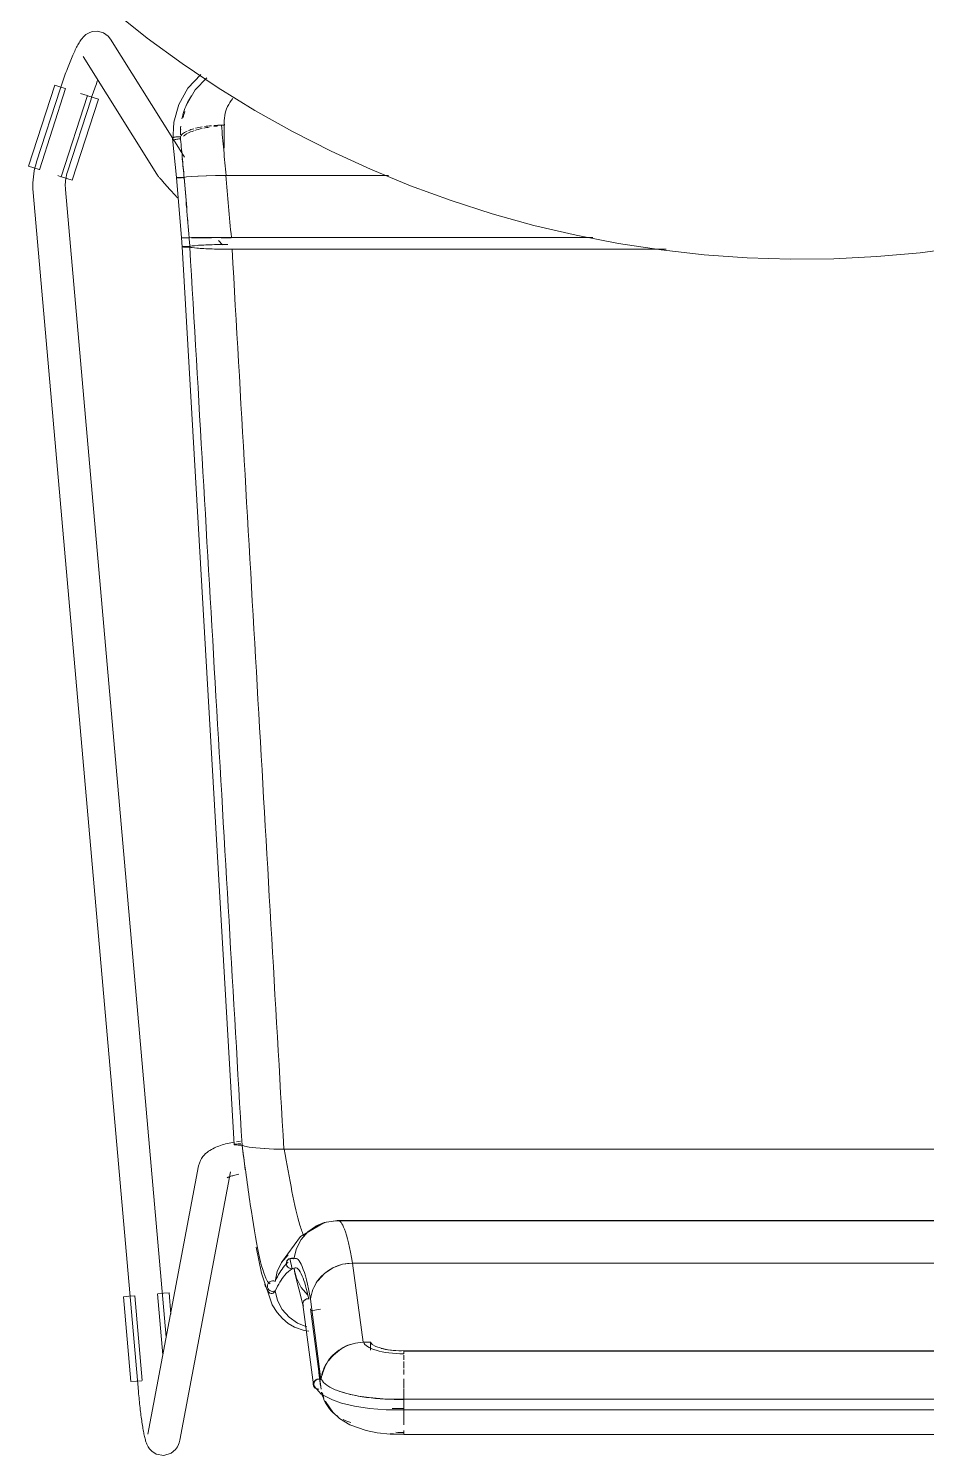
# Model space of a CAD drawing. Header units: millimetres. Extents: x 79795 to 317870, y -36033 to 97293.
# Drawn here: x 224543 to 224876, y 30217 to 30745 of the extents above; entities that cross this region are included whole.
import ezdxf

# ---------------------------------------------------------------- set-up
doc = ezdxf.new("R2010")
doc.units = ezdxf.units.MM
doc.header["$MEASUREMENT"] = 0
doc.layers.add('I-FURN', color=8, linetype='CONTINUOUS', lineweight=9)

msp = doc.modelspace()

# ---------------------------------------------------------------- linework, layer by layer
at = {"layer": 'I-FURN'}
for p, q in [((224574.84, 30751.03), (224587.37, 30741.09)), ((224564.06, 30741.85), (224563.6, 30741.39)), ((224564.69, 30742.37), (224564.06, 30741.85)), ((224565.6, 30742.94), (224564.69, 30742.37)), ((224566.98, 30743.46), (224565.6, 30742.94)), ((224568.96, 30743.63), (224566.98, 30743.46)), ((224571.18, 30743.05), (224568.96, 30743.63)), ((224572.92, 30741.82), (224571.18, 30743.05)), ((224572.92, 30741.82), (224573.81, 30740.7)), ((224560.75, 30736.78), (224560.52, 30736.29)), ((224560.98, 30737.26), (224560.75, 30736.78)), ((224561.21, 30737.71), (224560.98, 30737.26)), ((224561.44, 30738.15), (224561.21, 30737.71)), ((224561.67, 30738.58), (224561.44, 30738.15)), ((224561.9, 30738.99), (224561.67, 30738.58)), ((224562.14, 30739.39), (224561.9, 30738.99)), ((224562.38, 30739.78), (224562.14, 30739.39)), ((224562.64, 30740.17), (224562.38, 30739.78)), ((224562.91, 30740.56), (224562.64, 30740.17)), ((224563.23, 30740.96), (224562.91, 30740.56)), ((224563.6, 30741.39), (224563.23, 30740.96)), ((224596.84, 30703.93), (224573.81, 30740.7)), ((224587.37, 30741.09), (224600.29, 30731.65)), ((224558.57, 30731.74), (224558.32, 30731.1)), ((224558.82, 30732.36), (224558.57, 30731.74)), ((224559.07, 30732.97), (224558.82, 30732.36)), ((224559.32, 30733.57), (224559.07, 30732.97)), ((224559.57, 30734.15), (224559.32, 30733.57)), ((224559.81, 30734.71), (224559.57, 30734.15)), ((224560.05, 30735.25), (224559.81, 30734.71)), ((224560.29, 30735.78), (224560.05, 30735.25)), ((224560.52, 30736.29), (224560.29, 30735.78)), ((224563.64, 30734.33), (224590.95, 30690.74)), ((224600.29, 30731.65), (224613.58, 30722.74)), ((224556.54, 30726.29), (224556.29, 30725.57)), ((224556.8, 30727.01), (224556.54, 30726.29)), ((224557.05, 30727.71), (224556.8, 30727.01)), ((224557.3, 30728.41), (224557.05, 30727.71)), ((224557.56, 30729.1), (224557.3, 30728.41)), ((224557.81, 30729.78), (224557.56, 30729.1)), ((224558.07, 30730.44), (224557.81, 30729.78)), ((224558.32, 30731.1), (224558.07, 30730.44)), ((224602.44, 30722.51), (224607.19, 30727.66)), ((224605.13, 30721.93), (224609.39, 30726.4)), ((224543.44, 30693.72), (224553.13, 30723.73)), ((224555.15, 30722.17), (224546.44, 30695.36)), ((224547.48, 30692.42), (224557.17, 30722.43)), ((224553.13, 30723.73), (224555.08, 30723.1)), ((224555.08, 30723.1), (224557.05, 30722.46)), ((224555.3, 30722.63), (224555.15, 30722.17)), ((224555.54, 30723.37), (224555.3, 30722.63)), ((224555.79, 30724.11), (224555.54, 30723.37)), ((224556.04, 30724.84), (224555.79, 30724.11)), ((224556.29, 30725.57), (224556.04, 30724.84)), ((224565.14, 30719.85), (224562.66, 30720.65)), ((224567.36, 30720.86), (224567.13, 30720.18)), ((224567.59, 30721.54), (224567.36, 30720.86)), ((224567.83, 30722.21), (224567.59, 30721.54)), ((224568.06, 30722.88), (224567.83, 30722.21)), ((224568.3, 30723.54), (224568.06, 30722.88)), ((224568.54, 30724.18), (224568.3, 30723.54)), ((224568.77, 30724.82), (224568.54, 30724.18)), ((224569, 30725.44), (224568.77, 30724.82)), ((224599.06, 30716.5), (224602.44, 30722.51)), ((224601.76, 30716.1), (224605.13, 30721.93)), ((224613.58, 30722.74), (224627.21, 30714.36)), ((224565.24, 30719.82), (224555.55, 30689.81)), ((224557.85, 30691.65), (224566.56, 30718.47)), ((224559.59, 30688.51), (224569.28, 30718.51)), ((224565.36, 30719.78), (224567.33, 30719.14)), ((224566.67, 30718.8), (224566.56, 30718.47)), ((224566.9, 30719.49), (224566.67, 30718.8)), ((224567.13, 30720.18), (224566.9, 30719.49)), ((224567.33, 30719.14), (224569.28, 30718.51)), ((224597.18, 30709.98), (224599.06, 30716.5)), ((224615.84, 30710.1), (224615.84, 30700.35)), ((224627.21, 30714.36), (224641.17, 30706.54)), ((224596.89, 30703.07), (224597.18, 30709.98)), ((224614.85, 30708.86), (224615.89, 30708.86)), ((224641.17, 30706.54), (224655.43, 30699.29)), ((224596.77, 30703.97), (224598.19, 30689.48)), ((224601.11, 30697.11), (224597.08, 30703.56)), ((224546.11, 30694.27), (224545.82, 30693.16)), ((224546.44, 30695.36), (224546.11, 30694.27)), ((224655.43, 30699.29), (224669.97, 30692.61)), ((224545.39, 30693.09), (224543.44, 30693.72)), ((224545.23, 30689.79), (224545.12, 30688.65)), ((224545.38, 30690.92), (224545.23, 30689.79)), ((224545.58, 30692.05), (224545.38, 30690.92)), ((224547.36, 30692.46), (224545.39, 30693.09)), ((224545.82, 30693.16), (224545.58, 30692.05)), ((224555.45, 30689.84), (224554.29, 30690.22)), ((224557.64, 30689.14), (224555.67, 30689.77)), ((224557.15, 30688.4), (224557.23, 30689.05)), ((224557.23, 30689.05), (224557.35, 30689.7)), ((224557.35, 30689.7), (224557.49, 30690.35)), ((224557.49, 30690.35), (224557.65, 30690.99)), ((224559.59, 30688.51), (224557.64, 30689.14)), ((224557.65, 30690.99), (224557.84, 30691.63)), ((224557.84, 30691.63), (224557.85, 30691.65)), ((224590.95, 30690.74), (224591.16, 30690.42)), ((224591.16, 30690.42), (224591.34, 30690.16)), ((224591.34, 30690.16), (224591.52, 30689.93)), ((224591.52, 30689.93), (224591.69, 30689.71)), ((224591.69, 30689.71), (224591.87, 30689.49)), ((224591.87, 30689.49), (224592.06, 30689.26)), ((224592.06, 30689.26), (224592.26, 30689.02)), ((224592.26, 30689.02), (224592.48, 30688.76)), ((224598.26, 30689.5), (224598.19, 30689.48)), ((224598.19, 30689.48), (224598.26, 30689.45)), ((224598.2, 30689.48), (224598.27, 30689.5)), ((224598.2, 30689.48), (224600.02, 30667.28)), ((224598.26, 30689.45), (224598.2, 30689.48)), ((224598.45, 30689.53), (224598.26, 30689.5)), ((224598.26, 30689.45), (224598.45, 30689.43)), ((224598.45, 30689.43), (224598.26, 30689.45)), ((224598.75, 30689.55), (224598.45, 30689.53)), ((224598.45, 30689.43), (224598.74, 30689.41)), ((224598.74, 30689.41), (224598.45, 30689.43)), ((224598.46, 30689.53), (224598.75, 30689.55)), ((224598.74, 30689.41), (224599.12, 30689.39)), ((224599.12, 30689.39), (224598.74, 30689.41)), ((224599.13, 30689.56), (224598.75, 30689.55)), ((224598.75, 30689.55), (224599.14, 30689.56)), ((224599.12, 30689.39), (224599.57, 30689.38)), ((224599.57, 30689.38), (224599.12, 30689.39)), ((224599.58, 30689.58), (224599.13, 30689.56)), ((224599.14, 30689.56), (224599.59, 30689.58)), ((224599.57, 30689.38), (224600.06, 30689.37)), ((224600.06, 30689.37), (224599.57, 30689.38)), ((224600.08, 30689.58), (224599.58, 30689.58)), ((224599.59, 30689.58), (224600.08, 30689.58)), ((224600.57, 30689.58), (224600.08, 30689.58)), ((224600.08, 30689.58), (224600.58, 30689.58)), ((224600.56, 30689.38), (224601.03, 30689.38)), ((224601.03, 30689.38), (224600.56, 30689.38)), ((224601.04, 30689.57), (224600.57, 30689.58)), ((224600.58, 30689.58), (224601.05, 30689.57)), ((224601.94, 30689.76), (224601.04, 30689.57)), ((224601.05, 30689.57), (224601.93, 30689.76)), ((224601.93, 30689.76), (224603.65, 30689.94)), ((224603.67, 30689.94), (224601.94, 30689.76)), ((224606.15, 30690.09), (224603.67, 30689.94)), ((224603.67, 30689.94), (224606.11, 30690.09)), ((224609.25, 30690.21), (224606.15, 30690.09)), ((224606.15, 30690.09), (224609.18, 30690.2)), ((224612.68, 30690.28), (224609.25, 30690.21)), ((224609.25, 30690.21), (224612.69, 30690.28)), ((224616.54, 30690.31), (224612.78, 30690.28)), ((224612.78, 30690.28), (224616.42, 30690.31)), ((224676.66, 30690.31), (224616.54, 30690.31)), ((224616.54, 30690.31), (224676.66, 30690.31)), ((224669.97, 30692.61), (224684.76, 30686.51)), ((224545.06, 30687.51), (224545.04, 30686.37)), ((224545.04, 30686.37), (224545.07, 30685.23)), ((224545.12, 30688.65), (224545.06, 30687.51)), ((224545.07, 30685.23), (224545.15, 30684.09)), ((224545.15, 30684.09), (224545.15, 30684.04)), ((224545.15, 30684.04), (224584.1, 30240.72)), ((224557.04, 30686.41), (224557.05, 30687.08)), ((224557.06, 30685.75), (224557.04, 30686.41)), ((224557.05, 30687.08), (224557.08, 30687.74)), ((224557.1, 30685.09), (224557.06, 30685.75)), ((224557.08, 30687.74), (224557.15, 30688.4)), ((224594.39, 30260.75), (224557.11, 30685.09)), ((224592.48, 30688.76), (224592.71, 30688.5)), ((224592.71, 30688.5), (224592.95, 30688.22)), ((224592.95, 30688.22), (224593.21, 30687.92)), ((224593.21, 30687.92), (224593.48, 30687.62)), ((224593.48, 30687.62), (224593.77, 30687.29)), ((224593.77, 30687.29), (224594.07, 30686.96)), ((224594.07, 30686.96), (224594.38, 30686.6)), ((224594.38, 30686.6), (224594.71, 30686.24)), ((224594.71, 30686.24), (224595.06, 30685.86)), ((224595.06, 30685.86), (224595.41, 30685.47)), ((224595.41, 30685.47), (224595.78, 30685.07)), ((224595.78, 30685.07), (224596.16, 30684.66)), ((224596.16, 30684.66), (224596.55, 30684.23)), ((224596.55, 30684.23), (224596.96, 30683.8)), ((224596.96, 30683.8), (224597.37, 30683.35)), ((224684.76, 30686.51), (224699.78, 30681.01)), ((224597.37, 30683.35), (224597.79, 30682.9)), ((224597.79, 30682.9), (224598.22, 30682.44)), ((224598.22, 30682.44), (224598.66, 30681.97)), ((224699.78, 30681.01), (224715.02, 30676.12)), ((224715.02, 30676.12), (224730.43, 30671.84)), ((224730.43, 30671.84), (224746.01, 30668.18)), ((224746.01, 30668.18), (224761.72, 30665.15)), ((224600.09, 30667.28), (224600.02, 30667.28)), ((224600.02, 30667.28), (224600.09, 30667.27)), ((224600.29, 30663.92), (224600.03, 30667.28)), ((224600.09, 30667.27), (224600.03, 30667.28)), ((224600.03, 30667.28), (224600.09, 30667.28)), ((224600.28, 30667.28), (224600.57, 30667.28)), ((224600.57, 30667.28), (224600.28, 30667.28)), ((224600.37, 30663.94), (224600.3, 30663.92)), ((224600.3, 30663.92), (224619.58, 30332.01)), ((224600.3, 30663.92), (224600.36, 30663.89)), ((224600.36, 30663.89), (224600.55, 30663.86)), ((224600.55, 30663.97), (224600.37, 30663.94)), ((224600.85, 30663.99), (224600.55, 30663.97)), ((224600.55, 30663.86), (224600.84, 30663.84)), ((224600.57, 30667.28), (224600.95, 30667.28)), ((224600.95, 30667.28), (224600.57, 30667.28)), ((224600.57, 30667.27), (224600.96, 30667.27)), ((224600.96, 30667.27), (224600.58, 30667.27)), ((224600.84, 30663.84), (224601.22, 30663.82)), ((224601.23, 30664.01), (224600.85, 30663.99)), ((224600.95, 30667.28), (224601.4, 30667.28)), ((224601.4, 30667.28), (224600.95, 30667.28)), ((224601.41, 30667.27), (224600.96, 30667.27)), ((224600.96, 30667.27), (224601.41, 30667.27)), ((224601.22, 30663.82), (224601.68, 30663.81)), ((224601.68, 30664.02), (224601.23, 30664.01)), ((224601.4, 30667.28), (224601.9, 30667.28)), ((224601.89, 30667.28), (224601.4, 30667.28)), ((224601.9, 30667.27), (224601.41, 30667.27)), ((224601.41, 30667.27), (224601.9, 30667.27)), ((224602.17, 30664.03), (224601.68, 30664.02)), ((224601.68, 30663.81), (224602.17, 30663.81)), ((224602.39, 30667.28), (224601.89, 30667.28)), ((224601.9, 30667.28), (224602.39, 30667.28)), ((224602.4, 30667.27), (224601.9, 30667.27)), ((224601.9, 30667.27), (224602.4, 30667.27)), ((224602.67, 30664.03), (224602.17, 30664.03)), ((224602.17, 30663.81), (224602.66, 30663.81)), ((224602.39, 30667.28), (224602.86, 30667.28)), ((224602.86, 30667.28), (224602.39, 30667.28)), ((224602.87, 30667.27), (224602.4, 30667.27)), ((224602.4, 30667.27), (224602.87, 30667.27)), ((224602.66, 30663.81), (224603.13, 30663.82)), ((224603.14, 30664.02), (224602.67, 30664.03)), ((224602.86, 30667.28), (224603.75, 30667.3)), ((224603.75, 30667.3), (224602.86, 30667.28)), ((224603.13, 30663.82), (224604.02, 30663.61)), ((224604.04, 30664.23), (224603.14, 30664.02)), ((224603.75, 30667.3), (224605.49, 30667.31)), ((224605.49, 30667.31), (224603.75, 30667.3)), ((224603.76, 30667.25), (224605.51, 30667.24)), ((224605.52, 30667.24), (224603.77, 30667.25)), ((224604.02, 30663.61), (224605.77, 30663.41)), ((224605.79, 30664.42), (224604.04, 30664.23)), ((224608, 30667.32), (224605.49, 30667.31)), ((224605.5, 30667.31), (224608, 30667.32)), ((224605.51, 30667.24), (224608.01, 30667.23)), ((224608.02, 30667.23), (224605.52, 30667.24)), ((224605.77, 30663.41), (224608.27, 30663.25)), ((224608.29, 30664.58), (224605.79, 30664.42)), ((224608, 30667.32), (224611.13, 30667.33)), ((224611.13, 30667.33), (224608, 30667.32)), ((224608.01, 30667.23), (224611.14, 30667.22)), ((224611.14, 30667.22), (224608.02, 30667.23)), ((224608.27, 30663.25), (224611.4, 30663.13)), ((224611.41, 30664.7), (224608.29, 30664.58)), ((224611.13, 30667.33), (224614.7, 30667.34)), ((224614.7, 30667.34), (224611.13, 30667.33)), ((224611.4, 30663.13), (224614.97, 30663.05)), ((224614.96, 30664.78), (224611.41, 30664.7)), ((224613.79, 30666.19), (224615.26, 30664.66)), ((224614.69, 30667.21), (224618.47, 30667.21)), ((224614.7, 30667.34), (224618.49, 30667.34)), ((224618.49, 30667.34), (224614.7, 30667.34)), ((224618.47, 30667.21), (224614.7, 30667.21)), ((224617.21, 30664.81), (224614.96, 30664.78)), ((224614.97, 30663.05), (224618.75, 30663.02)), ((224618.49, 30667.34), (224752.23, 30667.34)), ((224752.23, 30667.34), (224618.49, 30667.34)), ((224618.75, 30663.02), (224779.32, 30663.02)), ((224779.32, 30663.02), (224618.75, 30663.02)), ((224761.72, 30665.15), (224777.53, 30662.74)), ((224777.53, 30662.74), (224793.43, 30660.97)), ((224873.3, 30661.71), (224889.16, 30663.77)), ((224793.43, 30660.97), (224809.39, 30659.84)), ((224809.39, 30659.84), (224825.38, 30659.35)), ((224825.38, 30659.35), (224841.38, 30659.5)), ((224841.38, 30659.5), (224857.36, 30660.28)), ((224857.36, 30660.28), (224873.3, 30661.71)), ((224610.57, 30329.85), (224611.11, 30330.17)), ((224611.11, 30330.17), (224611.64, 30330.46)), ((224611.64, 30330.46), (224612.19, 30330.74)), ((224612.19, 30330.74), (224612.75, 30330.99)), ((224612.75, 30330.99), (224613.32, 30331.22)), ((224613.32, 30331.22), (224613.91, 30331.44)), ((224613.91, 30331.44), (224614.5, 30331.65)), ((224614.5, 30331.65), (224615.1, 30331.84)), ((224615.1, 30331.84), (224615.72, 30332.03)), ((224615.72, 30332.03), (224616.35, 30332.2)), ((224616.35, 30332.2), (224616.99, 30332.36)), ((224616.99, 30332.36), (224617.65, 30332.51)), ((224617.65, 30332.51), (224618.32, 30332.66)), ((224618.32, 30332.66), (224619, 30332.79)), ((224619, 30332.79), (224619.69, 30332.92)), ((224619.58, 30332.01), (224619.65, 30332.06)), ((224619.66, 30331.95), (224619.58, 30332.01)), ((224619.65, 30332.06), (224619.59, 30332.01)), ((224619.59, 30332.01), (224619.66, 30331.95)), ((224619.83, 30332.11), (224619.65, 30332.06)), ((224619.65, 30332.06), (224619.83, 30332.11)), ((224619.66, 30331.95), (224619.85, 30331.9)), ((224619.85, 30331.9), (224619.66, 30331.95)), ((224620.12, 30332.15), (224619.83, 30332.11)), ((224619.83, 30332.11), (224620.12, 30332.15)), ((224619.85, 30331.9), (224620.15, 30331.86)), ((224620.15, 30331.86), (224619.85, 30331.9)), ((224620.5, 30332.19), (224620.12, 30332.15)), ((224620.12, 30332.15), (224620.5, 30332.19)), ((224620.15, 30331.86), (224620.54, 30331.83)), ((224620.53, 30331.83), (224620.15, 30331.86)), ((224620.39, 30333.03), (224621.11, 30333.14)), ((224620.95, 30332.21), (224620.5, 30332.19)), ((224620.5, 30332.19), (224620.95, 30332.21)), ((224620.99, 30331.8), (224620.53, 30331.83)), ((224620.54, 30331.83), (224620.99, 30331.8)), ((224621.45, 30332.22), (224620.95, 30332.21)), ((224620.95, 30332.21), (224621.44, 30332.22)), ((224620.99, 30331.8), (224621.48, 30331.8)), ((224621.48, 30331.8), (224620.99, 30331.8)), ((224621.11, 30333.14), (224621.84, 30333.24)), ((224621.44, 30332.22), (224621.94, 30332.22)), ((224621.94, 30332.22), (224621.45, 30332.22)), ((224621.48, 30331.8), (224621.98, 30331.8)), ((224621.98, 30331.8), (224621.48, 30331.8)), ((224621.98, 30331.8), (224622.45, 30331.82)), ((224622.45, 30331.82), (224621.98, 30331.8)), ((224622.45, 30331.82), (224623.35, 30331.42)), ((224623.35, 30331.42), (224622.45, 30331.82)), ((224623.35, 30331.42), (224625.1, 30331.05)), ((224625.09, 30331.05), (224623.35, 30331.42)), ((224625.1, 30331.05), (224627.6, 30330.74)), ((224627.56, 30330.74), (224625.1, 30331.05)), ((224630.65, 30330.5), (224627.59, 30330.74)), ((224627.6, 30330.74), (224630.7, 30330.5)), ((224630.7, 30330.5), (224634.23, 30330.35)), ((224634.17, 30330.35), (224630.7, 30330.5)), ((224634.23, 30330.35), (224638, 30330.29)), ((224637.92, 30330.29), (224634.23, 30330.35)), ((224638, 30330.29), (225021.4, 30330.29)), ((225021.4, 30330.29), (224638, 30330.29)), ((224606.39, 30324.16), (224606.65, 30325.15)), ((224606.65, 30325.15), (224607.02, 30326.04)), ((224607.02, 30326.04), (224607.45, 30326.83)), ((224607.45, 30326.83), (224607.94, 30327.52)), ((224607.94, 30327.52), (224608.45, 30328.12)), ((224608.45, 30328.12), (224608.97, 30328.64)), ((224608.97, 30328.64), (224609.5, 30329.09)), ((224609.5, 30329.09), (224610.03, 30329.49)), ((224610.03, 30329.49), (224610.57, 30329.85)), ((224606.39, 30324.16), (224587.58, 30224.87)), ((224599.37, 30222.64), (224618.18, 30321.93)), ((224616.96, 30319.7), (224616.99, 30319.71)), ((224616.99, 30319.71), (224617.06, 30319.76)), ((224617.06, 30319.76), (224617.15, 30319.8)), ((224617.15, 30319.8), (224617.3, 30319.88)), ((224617.3, 30319.88), (224617.5, 30319.96)), ((224617.5, 30319.96), (224617.73, 30320.06)), ((224617.73, 30320.06), (224618, 30320.16)), ((224618, 30320.16), (224618.3, 30320.27)), ((224618.3, 30320.27), (224618.64, 30320.37)), ((224618.64, 30320.37), (224619, 30320.48)), ((224619, 30320.48), (224619.4, 30320.59)), ((224619.4, 30320.59), (224619.82, 30320.7)), ((224619.82, 30320.7), (224620.26, 30320.8)), ((224620.26, 30320.8), (224620.73, 30320.9)), ((224620.73, 30320.9), (224621.22, 30321)), ((224657.85, 30303.94), (224652.81, 30303.14)), ((224696.76, 30303.94), (224657.85, 30303.94)), ((225001.56, 30303.94), (224696.76, 30303.94)), ((224652.66, 30303.07), (224644.01, 30297.96)), ((224646.81, 30299.78), (224644.3, 30296.91)), ((224644.31, 30296.9), (224646.82, 30299.77)), ((224649.95, 30301.95), (224646.81, 30299.78)), ((224646.82, 30299.77), (224649.95, 30301.94)), ((224652.81, 30303.14), (224649.63, 30301.77)), ((224649.95, 30301.94), (224653.52, 30303.31)), ((224653.52, 30303.31), (224649.95, 30301.95)), ((224653.52, 30303.31), (224657.31, 30303.79)), ((224657.31, 30303.79), (224653.52, 30303.31)), ((224657.31, 30303.79), (225002.09, 30303.79)), ((225002.09, 30303.79), (224657.31, 30303.79)), ((224627.69, 30294.09), (224629.6, 30284.43)), ((224644.01, 30297.96), (224637.02, 30288.42)), ((224642.55, 30293.51), (224641.66, 30289.8)), ((224644.3, 30296.91), (224642.55, 30293.51)), ((224642.56, 30293.51), (224644.31, 30296.9)), ((224637.07, 30288.35), (224635.43, 30285.02)), ((224635.44, 30285.02), (224637.08, 30288.34)), ((224637.02, 30288.42), (224636.13, 30286.67)), ((224639.48, 30291.18), (224637.07, 30288.35)), ((224637.08, 30288.34), (224639.48, 30291.18)), ((224638.82, 30288.04), (224638.89, 30288.53)), ((224638.88, 30288.53), (224638.82, 30288.04)), ((224638.89, 30287.55), (224638.82, 30288.04)), ((224638.82, 30288.04), (224638.88, 30287.55)), ((224639.07, 30289), (224638.88, 30288.53)), ((224638.89, 30288.53), (224639.08, 30288.99)), ((224639.37, 30289.4), (224639.07, 30289)), ((224639.08, 30288.99), (224639.37, 30289.4)), ((224639.37, 30289.4), (224639.75, 30289.71)), ((224639.75, 30289.71), (224639.37, 30289.4)), ((224639.75, 30289.71), (224640.2, 30289.91)), ((224640.2, 30289.91), (224639.75, 30289.71)), ((224642.73, 30289.81), (224639.85, 30289.77)), ((224640.14, 30289.9), (224640.98, 30286.01)), ((224640.69, 30290), (224640.2, 30289.91)), ((224640.2, 30289.91), (224640.69, 30289.99)), ((224641.19, 30289.96), (224640.69, 30290)), ((224640.69, 30289.99), (224641.19, 30289.96)), ((224641.19, 30289.96), (224641.66, 30289.79)), ((224641.66, 30289.8), (224641.19, 30289.96)), ((224663.35, 30288.19), (224659.58, 30287.71)), ((224667.21, 30258.91), (224663.35, 30288.19)), ((224663.35, 30288.19), (224996.06, 30288.19)), ((224996.06, 30288.19), (224663.35, 30288.19)), ((224629.6, 30284.43), (224633.58, 30272.72)), ((224634.65, 30281.41), (224635.44, 30285.02)), ((224635.43, 30285.02), (224634.65, 30281.41)), ((224638.88, 30287.55), (224639.07, 30287.09)), ((224639.08, 30287.09), (224638.89, 30287.55)), ((224639.07, 30287.09), (224639.37, 30286.69)), ((224639.37, 30286.69), (224639.08, 30287.09)), ((224639.75, 30286.38), (224639.37, 30286.69)), ((224639.37, 30286.69), (224639.75, 30286.37)), ((224640.2, 30286.17), (224639.75, 30286.38)), ((224639.75, 30286.37), (224640.2, 30286.17)), ((224640.69, 30286.09), (224640.2, 30286.17)), ((224640.2, 30286.17), (224640.69, 30286.09)), ((224641.19, 30286.13), (224640.69, 30286.09)), ((224640.69, 30286.09), (224641.19, 30286.13)), ((224641.66, 30286.29), (224641.19, 30286.13)), ((224641.19, 30286.13), (224641.66, 30286.29)), ((224641.66, 30286.29), (224642.55, 30282.58)), ((224642.02, 30284.44), (224641.69, 30286.31)), ((224644.98, 30272.83), (224642.02, 30284.44)), ((224652.92, 30284.32), (224650.43, 30281.58)), ((224656.03, 30286.4), (224652.92, 30284.32)), ((224659.58, 30287.71), (224656.03, 30286.4)), ((224631.88, 30280.11), (224631.82, 30279.62)), ((224631.82, 30279.62), (224631.9, 30279.14)), ((224631.83, 30279.62), (224631.89, 30280.11)), ((224631.9, 30279.14), (224631.83, 30279.62)), ((224632.07, 30280.57), (224631.88, 30280.11)), ((224631.89, 30280.11), (224632.07, 30280.57)), ((224632.1, 30278.69), (224631.9, 30279.14)), ((224631.9, 30279.14), (224632.09, 30278.68)), ((224632.07, 30280.57), (224632.36, 30280.97)), ((224632.35, 30280.97), (224632.07, 30280.57)), ((224632.09, 30278.68), (224632.39, 30278.29)), ((224632.4, 30278.29), (224632.1, 30278.69)), ((224632.73, 30281.29), (224632.35, 30280.97)), ((224632.36, 30280.97), (224632.74, 30281.29)), ((224632.39, 30278.29), (224632.78, 30277.98)), ((224632.78, 30277.99), (224632.4, 30278.29)), ((224633.18, 30281.5), (224632.73, 30281.29)), ((224632.74, 30281.29), (224633.19, 30281.5)), ((224633.24, 30277.79), (224632.78, 30277.99)), ((224632.78, 30277.98), (224633.24, 30277.79)), ((224633.67, 30281.59), (224633.18, 30281.5)), ((224633.19, 30281.5), (224633.68, 30281.59)), ((224633.73, 30277.71), (224633.24, 30277.79)), ((224633.24, 30277.79), (224633.73, 30277.71)), ((224634.17, 30281.56), (224633.67, 30281.59)), ((224633.68, 30281.59), (224634.17, 30281.56)), ((224634.23, 30277.76), (224633.73, 30277.71)), ((224633.73, 30277.71), (224634.23, 30277.76)), ((224634.17, 30281.56), (224634.65, 30281.41)), ((224634.65, 30281.41), (224634.17, 30281.56)), ((224634.7, 30277.92), (224634.23, 30277.76)), ((224634.23, 30277.76), (224634.7, 30277.92)), ((224634.7, 30277.92), (224635.6, 30274.29)), ((224642.55, 30282.58), (224644.3, 30279.18)), ((224644.3, 30279.18), (224646.81, 30276.31)), ((224578.53, 30275.74), (224580.57, 30275.92)), ((224581.29, 30244.33), (224578.53, 30275.74)), ((224580.57, 30275.92), (224582.63, 30276.1)), ((224585.52, 30244.7), (224582.76, 30276.11)), ((224591.21, 30276.85), (224593.19, 30254.25)), ((224591.33, 30276.86), (224593.39, 30277.04)), ((224593.39, 30277.04), (224595.44, 30277.22)), ((224596.13, 30269.33), (224595.44, 30277.22)), ((224633.58, 30272.72), (224635.4, 30269.89)), ((224635.6, 30274.29), (224637.34, 30270.97)), ((224645.02, 30273.61), (224644.95, 30273.14)), ((224644.95, 30273.14), (224645.02, 30272.67)), ((224644.97, 30272.91), (224648.82, 30243.13)), ((224645.21, 30274.05), (224645.02, 30273.61)), ((224645.02, 30272.67), (224645.21, 30272.23)), ((224645.51, 30274.43), (224645.21, 30274.05)), ((224645.89, 30274.73), (224645.51, 30274.43)), ((224646.34, 30274.93), (224645.89, 30274.73)), ((224646.83, 30275.01), (224646.34, 30274.93)), ((224647.33, 30274.97), (224646.83, 30275.01)), ((224651.64, 30245.11), (224647.8, 30274.81)), ((224635.4, 30269.89), (224637.39, 30267.65)), ((224637.34, 30270.97), (224639.82, 30268.14)), ((224637.39, 30267.65), (224639.56, 30265.87)), ((224639.82, 30268.14), (224642.91, 30265.97)), ((224647.82, 30271.26), (224651.66, 30241.57)), ((224647.94, 30270.48), (224651.43, 30271.17)), ((224639.56, 30265.87), (224641.83, 30264.53)), ((224641.83, 30264.53), (224645.43, 30263.23)), ((224642.91, 30265.97), (224646.42, 30264.57)), ((224645.43, 30263.23), (224647.21, 30263)), ((224669.92, 30258.98), (224667.21, 30258.91)), ((224669.92, 30258.98), (224669.92, 30255.97)), ((224670.56, 30258.12), (224669.92, 30258.98)), ((224671.91, 30257.33), (224670.56, 30258.12)), ((224673.9, 30256.66), (224671.91, 30257.33)), ((224676.39, 30256.15), (224673.9, 30256.66)), ((224679.24, 30255.83), (224676.39, 30256.15)), ((224682.28, 30255.72), (224679.24, 30255.83)), ((224977.13, 30255.72), (224682.28, 30255.72)), ((224682.28, 30255.66), (224977.13, 30255.66)), ((224682.28, 30252.4), (224682.28, 30254.14)), ((224682.28, 30249.35), (224682.28, 30251.81)), ((224651.51, 30242.76), (224650.89, 30247.54)), ((224682.28, 30246.99), (224682.28, 30248.83)), ((224583.33, 30244.51), (224581.29, 30244.33)), ((224585.39, 30244.69), (224583.33, 30244.51)), ((224584.11, 30240.56), (224584.1, 30240.72)), ((224584.18, 30239.81), (224584.11, 30240.56)), ((224651.73, 30239.73), (224649.18, 30242.63)), ((224657.61, 30241.09), (224661.04, 30239.99)), ((224682.28, 30241.8), (224682.28, 30245.36)), ((224682.28, 30241.6), (224682.28, 30237.79)), ((224682.28, 30237.79), (224682.28, 30241.6)), ((224584.25, 30239.06), (224584.18, 30239.81)), ((224584.32, 30238.31), (224584.25, 30239.06)), ((224584.4, 30237.57), (224584.32, 30238.31)), ((224584.47, 30236.83), (224584.4, 30237.57)), ((224584.55, 30236.09), (224584.47, 30236.83)), ((224584.63, 30235.37), (224584.55, 30236.09)), ((224584.71, 30234.65), (224584.63, 30235.37)), ((224655.85, 30237.55), (224651.73, 30239.73)), ((224653.31, 30236.94), (224653.21, 30237.14)), ((224655.98, 30233.04), (224653.31, 30236.94)), ((224659.3, 30236.38), (224655.85, 30237.55)), ((224663.99, 30235.28), (224659.3, 30236.38)), ((224661.04, 30239.99), (224665.48, 30239.02)), ((224669.61, 30234.44), (224663.99, 30235.28)), ((224665.48, 30239.02), (224669.49, 30238.43)), ((224669.49, 30238.43), (224676.05, 30237.9)), ((224676.05, 30237.9), (224682.28, 30237.82)), ((224977.13, 30237.82), (224682.28, 30237.82)), ((224682.28, 30233.86), (224682.28, 30237.82)), ((224682.28, 30237.81), (224682.28, 30237.71)), ((224682.28, 30237.71), (224682.28, 30237.49)), ((224682.28, 30237.49), (224682.28, 30237.16)), ((224682.28, 30237.16), (224682.28, 30236.74)), ((224682.28, 30236.74), (224682.28, 30236.26)), ((224682.28, 30236.26), (224682.28, 30235.77)), ((224682.28, 30235.77), (224682.28, 30235.27)), ((224682.28, 30235.27), (224682.28, 30234.82)), ((224584.8, 30233.94), (224584.71, 30234.65)), ((224584.88, 30233.24), (224584.8, 30233.94)), ((224584.97, 30232.55), (224584.88, 30233.24)), ((224585.05, 30231.88), (224584.97, 30232.55)), ((224585.14, 30231.22), (224585.05, 30231.88)), ((224585.23, 30230.57), (224585.14, 30231.22)), ((224585.32, 30229.93), (224585.23, 30230.57)), ((224585.41, 30229.31), (224585.32, 30229.93)), ((224658.46, 30230.75), (224655.98, 30233.04)), ((224662.34, 30228.36), (224658.46, 30230.75)), ((224675.73, 30233.95), (224669.61, 30234.44)), ((224682.28, 30233.86), (224675.73, 30233.95)), ((224682.28, 30234.82), (224682.28, 30234.43)), ((224682.28, 30234.43), (224682.28, 30234.13)), ((224682.28, 30234.13), (224682.28, 30233.93)), ((224682.28, 30234.1), (224682.28, 30231.08)), ((224682.28, 30231.09), (224682.28, 30234.1)), ((224682.28, 30233.93), (224682.28, 30233.86)), ((224682.28, 30233.86), (224977.13, 30233.86)), ((224682.28, 30228.34), (224682.28, 30230.92)), ((224585.5, 30228.71), (224585.41, 30229.31)), ((224585.59, 30228.12), (224585.5, 30228.71)), ((224585.69, 30227.56), (224585.59, 30228.12)), ((224585.78, 30227), (224585.69, 30227.56)), ((224585.87, 30226.47), (224585.78, 30227)), ((224585.97, 30225.96), (224585.87, 30226.47)), ((224586.06, 30225.46), (224585.97, 30225.96)), ((224586.16, 30224.98), (224586.06, 30225.46)), ((224586.25, 30224.52), (224586.16, 30224.98)), ((224668.39, 30226.23), (224662.34, 30228.36)), ((224672.42, 30225.44), (224668.39, 30226.23)), ((224677.25, 30224.93), (224672.42, 30225.44)), ((224682.28, 30224.82), (224677.25, 30224.93)), ((224682.28, 30224.84), (224682.28, 30226.31)), ((224682.28, 30224.99), (224682.28, 30224.82)), ((224682.28, 30224.82), (224977.13, 30224.82)), ((224586.35, 30224.08), (224586.25, 30224.52)), ((224586.45, 30223.65), (224586.35, 30224.08)), ((224586.56, 30223.24), (224586.45, 30223.65)), ((224586.66, 30222.84), (224586.56, 30223.24)), ((224586.78, 30222.44), (224586.66, 30222.84)), ((224586.9, 30222.05), (224586.78, 30222.44)), ((224587.05, 30221.64), (224586.9, 30222.05)), ((224587.21, 30221.21), (224587.05, 30221.64)), ((224587.43, 30220.74), (224587.21, 30221.21)), ((224587.73, 30220.18), (224587.43, 30220.74)), ((224588.21, 30219.48), (224587.73, 30220.18)), ((224589.07, 30218.57), (224588.21, 30219.48)), ((224597.81, 30219.2), (224598.56, 30220.28)), ((224598.56, 30220.28), (224598.93, 30221.08)), ((224598.93, 30221.08), (224599.15, 30221.7)), ((224599.15, 30221.7), (224599.28, 30222.22)), ((224599.28, 30222.22), (224599.37, 30222.64)), ((224590.72, 30217.53), (224589.07, 30218.57)), ((224593.48, 30217.04), (224590.72, 30217.53)), ((224596.23, 30217.88), (224593.48, 30217.04)), ((224596.23, 30217.88), (224597.81, 30219.2))]:
    msp.add_line(p, q, dxfattribs=at)
for centre, major_axis, ratio, start_param, end_param in [((224663.48, 30273.12), (-15.78, 0), 0.955139, 4.720632, 5.68731), ((224663.48, 30273.12), (-15.78, 0), 0.955139, 5.929149, 6.170649), ((224663.48, 30273.12), (-15.78, 0), 0.955139, 5.687432, 5.928979), ((224646.92, 30273.14), (-1.96, 0), 0.955139, 4.501447, 6.790779), ((224682.28, 30240.57), (0, -15.75), 0.000004, 3.431839, 3.614078), ((224682.28, 30229.1), (-12.4, 0), 0.287441, 1.332781, 1.570796)]:
    msp.add_ellipse(centre, major_axis=major_axis, ratio=ratio, start_param=start_param, end_param=end_param, dxfattribs=at)
for points, knots in [([(224600.21, 30711.21), (224600.65, 30713.29), (224601.63, 30716.25), (224603.19, 30718.91), (224603.72, 30719.72)], [-0.8210019, -0.8210019, -0.8210019, -0.8210019, -0.6666667, -0.5975811, -0.5975811, -0.5975811, -0.5975811]), ([(224615.89, 30708.86), (224615.68, 30711.24), (224616.31, 30714.85), (224618.24, 30717.85), (224619, 30718.75)], [0, 0, 0, 0, 0.3333333, 0.5, 0.5, 0.5, 0.5]), ([(224596.82, 30704.12), (224596.84, 30704.14), (224596.88, 30704.19), (224596.99, 30704.26), (224597.18, 30704.36), (224597.5, 30704.46), (224597.9, 30704.54), (224598.25, 30704.57), (224598.63, 30704.59), (224599.07, 30704.59), (224599.43, 30704.55), (224599.61, 30704.52)], [0.5555556, 0.5555556, 0.5555556, 0.5555556, 0.5833333, 0.6180556, 0.6527778, 0.7222222, 0.7916667, 0.8263889, 0.8611111, 0.9305556, 1, 1, 1, 1]), ([(224599.71, 30703.79), (224599.49, 30703.8), (224599, 30703.8), (224598.25, 30703.71), (224597.58, 30703.56), (224597.15, 30703.38), (224597, 30703.27), (224596.96, 30703.22)], [-1, -1, -1, -1, -0.90625, -0.8125, -0.71875, -0.625, -0.5625, -0.5625, -0.5625, -0.5625]), ([(224600.29, 30663.92), (224600.29, 30663.94), (224600.43, 30663.96), (224600.83, 30663.99), (224601.22, 30664.01), (224601.67, 30664.02), (224602.17, 30664.03), (224602.67, 30664.03), (224602.99, 30664.02), (224603.14, 30664.02)], [-0.5, -0.5, -0.5, -0.5, -0.375, -0.3125, -0.25, -0.1875, -0.125, -0.0625, 0, 0, 0, 0]), ([(224603.13, 30663.82), (224602.91, 30663.81), (224602.42, 30663.8), (224601.78, 30663.81), (224601.32, 30663.82), (224600.91, 30663.83), (224600.46, 30663.87), (224600.29, 30663.9), (224600.29, 30663.92)], [-1, -1, -1, -1, -0.90625, -0.8125, -0.765625, -0.71875, -0.625, -0.501507, -0.501507, -0.501507, -0.501507]), ([(224618.75, 30663.02), (224617.47, 30663.02), (224614.93, 30663.04), (224611.32, 30663.12), (224608.15, 30663.24), (224604.8, 30663.46), (224603.41, 30663.67), (224603.13, 30663.82)], [-1, -1, -1, -1, -0.833333, -0.666667, -0.5, -0.333333, 0, 0, 0, 0]), ([(224603.14, 30664.02), (224603.43, 30664.16), (224604.82, 30664.37), (224608.17, 30664.59), (224611.33, 30664.71), (224614.44, 30664.78), (224616.45, 30664.8), (224617.21, 30664.81)], [-1, -1, -1, -1, -0.6666667, -0.5, -0.3333333, -0.1666667, -0.0664381, -0.0664381, -0.0664381, -0.0664381]), ([(224622.45, 30331.82), (224623.47, 30324.27), (224625.5, 30309.06), (224628.55, 30290.62), (224630.99, 30282.32), (224632.41, 30280.72), (224632.82, 30280.52)], [0, 0, 0, 0, 0.25, 0.5, 0.75, 0.8499412, 0.8499412, 0.8499412, 0.8499412]), ([(224645.3, 30298.02), (224644.81, 30299.16), (224643.35, 30303.41), (224640.92, 30314.12), (224638.98, 30324.9), (224638, 30330.29)], [0.375, 0.375, 0.375, 0.375, 0.5, 0.75, 1, 1, 1, 1]), ([(224663.35, 30288.19), (224662.34, 30293.92), (224660.51, 30301.56), (224658.68, 30303.94), (224657.85, 30303.94)], [0, 0, 0, 0, 0.5, 0.9107154, 0.9107154, 0.9107154, 0.9107154]), ([(224634.65, 30281.41), (224635.82, 30283.82), (224637.44, 30286.47), (224639.07, 30288.14), (224639.53, 30288.54)], [0, 0, 0, 0, 0.5, 0.696307, 0.696307, 0.696307, 0.696307]), ([(224634.7, 30277.92), (224635.86, 30280.32), (224637.95, 30283.75), (224640.05, 30285.54), (224640.98, 30286.01)], [0, 0, 0, 0, 0.5, 0.9025379, 0.9025379, 0.9025379, 0.9025379]), ([(224641.66, 30286.29), (224642.68, 30286.84), (224644.5, 30285.11), (224646.31, 30278.62), (224647.11, 30274.91)], [0, 0, 0, 0, 0.5, 0.8877852, 0.8877852, 0.8877852, 0.8877852]), ([(224630.85, 30280.34), (224631.11, 30279.62), (224632.39, 30276.6), (224633.68, 30276.37), (224634.7, 30277.92)], [0.6866019, 0.6866019, 0.6866019, 0.6866019, 0.75, 1, 1, 1, 1]), ([(224654.48, 30251.99), (224655.91, 30254.04), (224658.83, 30256.53), (224662.36, 30258.09), (224663.57, 30258.34)], [-0.6666667, -0.6666667, -0.6666667, -0.6666667, -0.3333333, -0.1714771, -0.1714771, -0.1714771, -0.1714771]), ([(224651.64, 30245.11), (224651.5, 30245.17), (224651.29, 30245.24), (224651, 30245.28), (224650.72, 30245.3), (224650.42, 30245.26), (224650.13, 30245.18), (224649.86, 30245.07), (224649.55, 30244.87), (224649.23, 30244.56), (224648.99, 30244.19), (224648.86, 30243.84), (224648.81, 30243.52), (224648.81, 30243.25), (224648.84, 30242.99), (224648.91, 30242.74), (224649.03, 30242.49), (224649.22, 30242.19), (224649.54, 30241.88), (224649.94, 30241.67), (224650.29, 30241.57), (224650.55, 30241.53), (224650.72, 30241.53), (224650.79, 30241.53)], [0, 0, 0, 0, 0.0555556, 0.0833333, 0.1111111, 0.1666667, 0.1944444, 0.2222222, 0.2777778, 0.3333333, 0.3888889, 0.4444444, 0.4791667, 0.5138889, 0.5486111, 0.5833333, 0.6180556, 0.6527778, 0.7222222, 0.7916667, 0.8263889, 0.8611111, 0.8888889, 0.8888889, 0.8888889, 0.8888889]), ([(224650.88, 30241.54), (224650.72, 30241.55), (224650.43, 30241.59), (224650.04, 30241.73), (224649.63, 30241.99), (224649.17, 30242.51), (224648.92, 30243.37), (224649.15, 30244.16), (224649.54, 30244.69), (224649.93, 30245.01), (224650.23, 30245.15), (224650.39, 30245.2)], [-0.875, -0.875, -0.875, -0.875, -0.8125, -0.765625, -0.71875, -0.625, -0.5, -0.375, -0.3125, -0.25, -0.1875, -0.1875, -0.1875, -0.1875]), ([(224651.85, 30240.46), (224652.02, 30239.69), (224652.58, 30237.78), (224654.14, 30234.92), (224656.15, 30232.74), (224657.53, 30231.73), (224657.93, 30231.46)], [0.0592823, 0.0592823, 0.0592823, 0.0592823, 0.1666667, 0.3333333, 0.5, 0.565028, 0.565028, 0.565028, 0.565028])]:
    msp.add_open_spline(points, degree=3, knots=knots, dxfattribs=at)
for points in [[(224601.28, 30713.92), (224601.01, 30713.21), (224600.83, 30712.49), (224600.7, 30711.75)], [(224615.89, 30708.86), (224615.85, 30709.36), (224615.83, 30709.87), (224615.83, 30710.38)], [(224599.61, 30704.52), (224599.75, 30704.92), (224600.32, 30705.67), (224601.46, 30706.37), (224602.16, 30706.69)], [(224599.64, 30706.06), (224599.65, 30706.88), (224599.7, 30707.71), (224599.78, 30708.53)], [(224599.76, 30707.3), (224599.7, 30706.66), (224599.69, 30706), (224599.69, 30705.35)], [(224602.19, 30705.83), (224601.55, 30705.52), (224601.16, 30705.2), (224600.83, 30704.88)], [(224604.61, 30706.8), (224603.8, 30706.53), (224603, 30706.25), (224602.44, 30705.95)], [(224602.61, 30706.89), (224603.2, 30707.14), (224603.85, 30707.37), (224604.59, 30707.58)], [(224607.65, 30707.64), (224606.73, 30707.43), (224605.79, 30707.2), (224604.94, 30706.95)], [(224605.26, 30707.76), (224606, 30707.95), (224606.8, 30708.11), (224607.64, 30708.26)], [(224610.31, 30708.18), (224609.63, 30708.06), (224608.98, 30707.93), (224608.32, 30707.79)], [(224608.49, 30708.39), (224609.34, 30708.51), (224610.21, 30708.63), (224611.13, 30708.69)], [(224613.43, 30708.62), (224612.95, 30708.57), (224612.48, 30708.51), (224612.02, 30708.44)], [(224612.05, 30708.76), (224612.96, 30708.82), (224613.89, 30708.85), (224614.85, 30708.86)], [(224614.85, 30708.86), (224615.1, 30705.83), (224615.65, 30699.69), (224616.24, 30693.44), (224616.54, 30690.31)], [(224599.61, 30704.52), (224599.85, 30702.08), (224600.33, 30697.13), (224600.8, 30692.09), (224601.04, 30689.57)], [(224600.33, 30696.47), (224600.56, 30694.12), (224600.8, 30691.76), (224601.03, 30689.38)], [(224601.94, 30678.43), (224601.64, 30682.09), (224601.34, 30685.74), (224601.03, 30689.38)], [(224602.86, 30667.28), (224602.56, 30671), (224601.95, 30678.44), (224601.35, 30685.86), (224601.05, 30689.57)], [(224617.46, 30678.83), (224617.11, 30682.66), (224616.77, 30686.48), (224616.42, 30690.31)], [(224618.49, 30667.34), (224618.14, 30671.17), (224617.8, 30675), (224617.46, 30678.83)], [(224602.34, 30673.59), (224602.31, 30674), (224602.28, 30674.41), (224602.24, 30674.82)], [(224602.86, 30667.28), (224602.91, 30666.71), (224603, 30665.55), (224603.09, 30664.39), (224603.13, 30663.82)], [(224602.87, 30667.27), (224602.91, 30666.73), (224603, 30665.64), (224603.09, 30664.56), (224603.14, 30664.02)], [(224622.45, 30331.82), (224619.23, 30387.06), (224612.79, 30497.65), (224606.35, 30608.41), (224603.13, 30663.82)], [(224628.34, 30496.53), (224625.14, 30551.99), (224621.95, 30607.5), (224618.75, 30663.02)], [(224637.92, 30330.29), (224634.73, 30385.65), (224631.53, 30441.07), (224628.34, 30496.53)], [(224622.47, 30331.81), (224622.85, 30328.75), (224623.24, 30325.65), (224623.63, 30322.6)], [(224657.85, 30303.94), (224657.67, 30303.94), (224657.49, 30303.89), (224657.31, 30303.79)], [(224641.66, 30289.79), (224642.68, 30290.34), (224644.73, 30288.38), (224646.78, 30280.32), (224647.8, 30274.81)], [(224667.21, 30258.91), (224665.91, 30258.87), (224663.41, 30258.51), (224659.81, 30257.1), (224656.66, 30254.91), (224654.14, 30252.07), (224652.37, 30248.73), (224651.79, 30246.35), (224651.64, 30245.11)], [(224682.28, 30254.6), (224678.49, 30254.65), (224671.09, 30255.62), (224667.71, 30257.79), (224667.45, 30258.9)], [(224673.9, 30256.61), (224675.95, 30256.06), (224678.66, 30255.78), (224681.44, 30255.69)], [(224652.1, 30246.63), (224652.42, 30248.02), (224652.92, 30249.38), (224653.62, 30250.64)], [(224650.88, 30245.29), (224651.05, 30245.31), (224651.22, 30245.31), (224651.38, 30245.27)], [(224682.28, 30237.79), (224679.93, 30237.75), (224675.28, 30237.82), (224668.42, 30238.45), (224662.28, 30239.56), (224657.21, 30241.09), (224653.51, 30242.99), (224652.2, 30244.39), (224651.85, 30245.12)], [(224652.73, 30238.23), (224652.48, 30238.86), (224652.33, 30239.51), (224652.19, 30240.17)], [(224659.89, 30230.3), (224660.78, 30229.87), (224661.7, 30229.47), (224662.67, 30229.23)], [(224682.28, 30234.39), (224680.85, 30234.37), (224679.43, 30234.37), (224678.01, 30234.41)], [(224682.28, 30224.91), (224680.56, 30224.91), (224678.89, 30224.98), (224677.31, 30225.13)]]:
    msp.add_open_spline(points, degree=3, dxfattribs=at)

doc.saveas('drawing.dxf')
